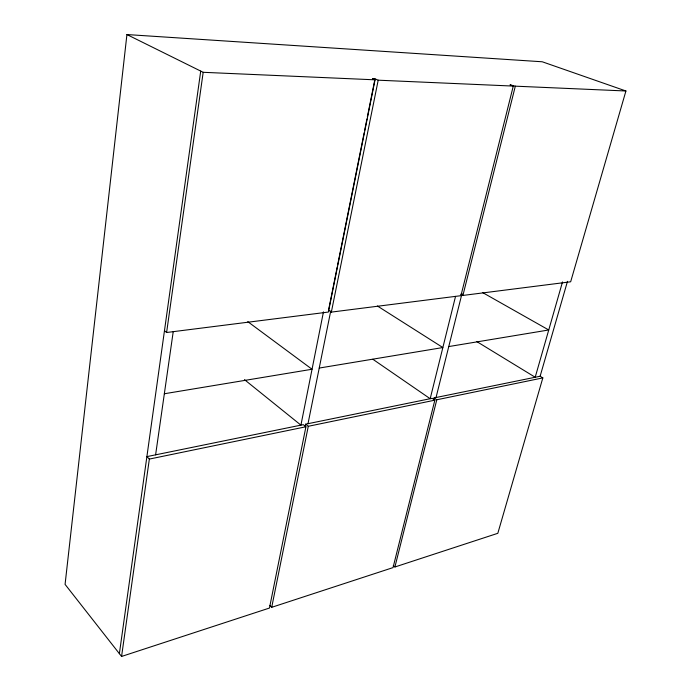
<?xml version="1.0" encoding="UTF-8"?>
<svg xmlns="http://www.w3.org/2000/svg" width="691" height="691" viewBox="0 0 691 691"><rect width="100%" height="100%" fill="white"/><g stroke="black" fill="none" stroke-linecap="round" stroke-linejoin="round"><path stroke-width="1.04" d="M460.759 294.193L462.918 295.437L570.662 281.79L625.925 90.987L542.245 61.775L126.928 34.55L65.075 584.379L121.573 656.45L269.464 608.045L305.923 426.77L303.289 424.654L146.889 456.621L149.351 459.074L121.573 656.45M119.379 653.651L200.718 71.087M337.234 266.899L328.536 310.216L331.352 312.107L460.932 295.688L513.275 86.081L378.202 80.191L374.997 78.843L372.44 78.731L375.049 79.828L328.398 312.056L166.609 332.501L203.18 72.305L126.928 34.55M155.605 454.842L173.216 331.706M323.466 311.866L300.922 425.138L244.459 379.635M305.223 426.287L305.647 424.17L432.134 398.318L434.846 400.175L393.041 567.605L271.71 607.311L269.948 605.506M337.657 264.791L364.174 132.724M364.598 130.608L366.93 118.99M367.362 116.874L374.997 78.843M308.005 423.695L330.739 310.976M271.71 607.311L308.281 426.287L305.647 424.17M331.352 312.107L378.202 80.191M455.542 296.361L430.182 398.716L372.864 359.268M433.568 400.011L434.086 397.921L540.12 376.25L542.832 377.899L497.822 533.305L394.915 566.983L393.291 565.575M436.03 397.524L462.011 293.528M394.915 566.983L436.79 399.778L542.832 377.899M462.918 295.437L515.322 86.168L625.925 90.987M562.509 281.945L535.197 377.251L476.617 341.466M540.12 376.25L567.484 281.332M149.351 459.074L305.923 426.77M308.281 426.287L434.846 400.175M164.337 393.758L312.038 369.253L247.758 321.643M319.225 368.061L442.862 347.547L377.424 306.009M448.761 346.562L548.74 329.978L482.819 292.682M203.18 72.305L375.049 79.828M515.322 86.168L510.018 84.846L513.275 86.081M434.086 397.921L436.79 399.778M164.467 330.73L166.609 332.501"/></g></svg>
